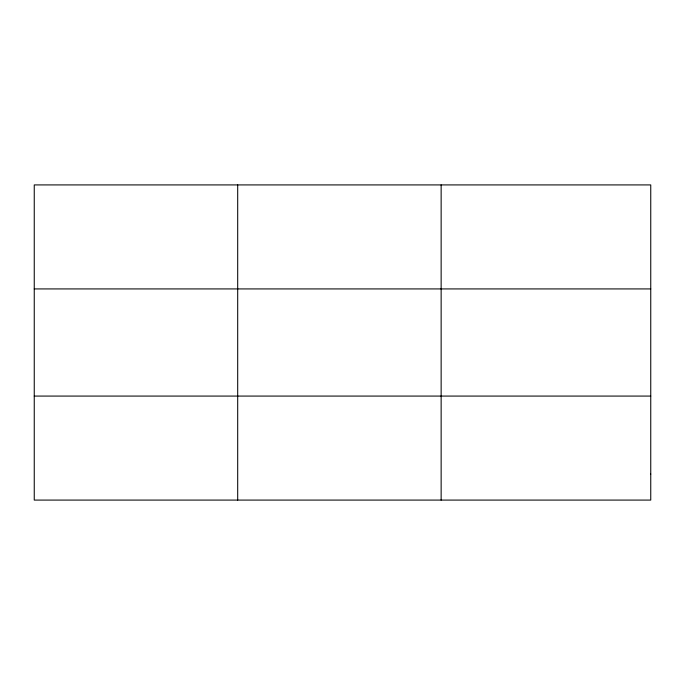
<?xml version="1.0" encoding="UTF-8"?>
<svg xmlns="http://www.w3.org/2000/svg" width="685" height="685" viewBox="0 0 685 685"><rect width="100%" height="100%" fill="white"/><g stroke="black" fill="none" stroke-linecap="round" stroke-linejoin="round"><path stroke-width="1.03" d="M237.695 184.916L237.695 500.084M441.14 184.916L441.14 500.084M34.25 288.924L650.75 288.924M34.25 396.076L650.75 396.076M650.75 474.08L650.75 500.084L34.25 500.084L34.25 184.916L650.75 184.916L650.75 474.08"/></g></svg>
